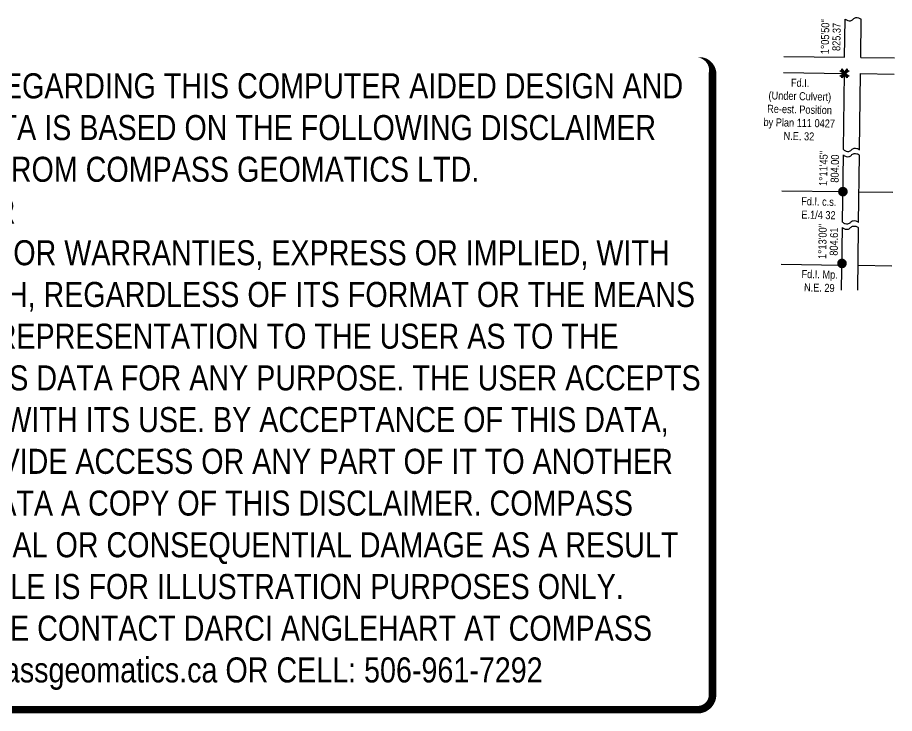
# Model space of a CAD drawing. Extents: x 374404 to 376608, y 5652092 to 5654022.
# Drawn here: x 375506 to 376601, y 5652092 to 5652961 of the extents above; entities that cross this region are included whole.
import ezdxf
from ezdxf.enums import TextEntityAlignment as Align

# ---------------------------------------------------------------- set-up
doc = ezdxf.new("R2010")
doc.units = 0
doc.header["$LTSCALE"] = 5
doc.linetypes.add('foc-QUARTERLINE', pattern=[33, 25, -3, 2, -3])
doc.layers.add('DISCLAIMER', color=7, linetype='Continuous', plot=False)
for name, color, linetype in [('L-BD', 7, 'Continuous'), ('L-MON', 1, 'Continuous'), ('L-MON-T', 1, 'Continuous'), ('L-QSEC', 8, 'foc-QUARTERLINE'), ('L-SEC', 7, 'Continuous')]:
    doc.layers.add(name, color=color, linetype=linetype)
doc.styles.add('80', font='ARIALN.TTF', dxfattribs={"height": 10})
doc.styles.add('80L', font='ARIALN.TTF', dxfattribs={"height": 10})
doc.styles.add('80LS', font='ARIALNI.TTF', dxfattribs={"height": 10})

# ---------------------------------------------------------------- blocks, each defined once
blk = doc.blocks.new('TEMP')
h = blk.add_hatch(color=255)
h.dxf.hatch_style = 1
h.paths.add_polyline_path([(0, 0.25), (-0.67, 1.15), (-0.67, 0.67), (-1.15, 0.67), (-0.25, 0), (-1.15, -0.67), (-0.67, -0.67), (-0.67, -1.15), (0, -0.25), (0.67, -1.15), (0.67, -0.67), (1.15, -0.67), (0.25, 0), (1.15, 0.67), (0.67, 0.67), (0.67, 1.15)])
h.paths.add_polyline_path([(0.57, 0.85), (0.57, 0.57), (0.85, 0.57), (0.08, 0), (0.85, -0.57), (0.57, -0.57), (0.57, -0.85), (0, -0.08), (-0.57, -0.85), (-0.57, -0.57), (-0.85, -0.57), (-0.08, 0), (-0.85, 0.57), (-0.57, 0.57), (-0.57, 0.85), (0, 0.08)], flags=16)
h = blk.add_hatch(color=1)
h.dxf.hatch_style = 1
h.paths.add_polyline_path([(0, 0.08), (-0.57, 0.85), (-0.57, 0.57), (-0.85, 0.57), (-0.08, 0), (-0.85, -0.57), (-0.57, -0.57), (-0.57, -0.85), (0, -0.08), (0.57, -0.85), (0.57, -0.57), (0.85, -0.57), (0.08, 0), (0.85, 0.57), (0.57, 0.57), (0.57, 0.85)])
at = {"color": 1}
for p, q in [((-0.08, 0), (0.08, 0)), ((0, 0.08), (0, -0.08))]:
    blk.add_line(p, q, dxfattribs=at)
at = {"color": 255, "flags": 128}
blk.add_lwpolyline([(-0.25, 0), (-1.15, 0.67), (-0.67, 0.67), (-0.67, 1.15), (0, 0.25), (0.67, 1.15), (0.67, 0.67), (1.15, 0.67), (0.25, 0), (1.15, -0.67), (0.67, -0.67), (0.67, -1.15), (0, -0.25), (-0.67, -1.15), (-0.67, -0.67), (-1.15, -0.67)], close=True, dxfattribs=at)
at = {"color": 1, "flags": 128}
blk.add_lwpolyline([(-0.08, 0), (-0.85, 0.57), (-0.57, 0.57), (-0.57, 0.85), (0, 0.08), (0.57, 0.85), (0.57, 0.57), (0.85, 0.57), (0.08, 0), (0.85, -0.57), (0.57, -0.57), (0.57, -0.85), (0, -0.08), (-0.57, -0.85), (-0.57, -0.57), (-0.85, -0.57)], close=True, dxfattribs=at)
blk = doc.blocks.new('fdia')
at = {"color": 255, "const_width": 1}
blk.add_lwpolyline([(-0.5, 0, 1), (0.5, 0, 1)], format="xyb", close=True, dxfattribs=at)
blk = doc.blocks.new('Fdiaa')
blk.add_blockref('fdia', (0, 0))
blk = doc.blocks.new('fdib')
at = {"color": 1, "const_width": 1.6}
blk.add_lwpolyline([(-0.4, 0, 1), (0.4, 0, 1)], format="xyb", close=True, dxfattribs=at)
at = {"color": 1}
blk.add_circle((0, 0), 0.8, dxfattribs=at)
blk = doc.blocks.new('Fdibb')
blk.add_blockref('fdib', (0, 0))
blk = doc.blocks.new('fdicc')
for name in ['Fdibb', 'Fdiaa']:
    blk.add_blockref(name, (0, 0))
blk = doc.blocks.new('FDI')
blk.add_blockref('fdicc', (0, 0))
blk = doc.blocks.new('Disclaimer_Legal')
at = {"layer": 'DISCLAIMER', "color": 254, "flags": 128}
blk.add_lwpolyline([(-3612.9, -1104.6, 37.5, 37.5, 0), (4096.1, -1104.6, 37.5, 37.5, 0.414214), (4171.1, -1029.6, 37.5, 37.5, 0), (4171.1, 2078.7, 37.5, 0, 0.414214), (4096.1, 2153.7, 0, 0, 0), (-3612.9, 2153.7, 0, 0, 0.414214), (-3687.9, 2078.7, 0, 0, 0), (-3687.9, -1029.6, 0, 37.5, 0.414214)], format="xyseb", close=True, dxfattribs=at)
at = {"layer": 'DISCLAIMER', "color": 254, "insert": (241.6, 533.9), "char_height": 125, "width": 7717.568, "attachment_point": 5, "style": '80'}
blk.add_mtext('NOTICE TO THE CORPORATION, PERSON &/OR PERSONS REGARDING THIS COMPUTER AIDED DESIGN AND DRAFTING (CADD) FILES. ACCEPTANCE OF THE CADD DATA IS BASED ON THE FOLLOWING DISCLAIMER WHICH COVERS ALL CADD DATA RECIEVED FROM COMPASS GEOMATICS LTD.\\P{\\fArial Narrow|b1|i0|c0|p34;DISCLAIMER}\\PCOMPASS GEOMATICS LTD. MAKES NO REPRESENTATION OR WARRANTIES, EXPRESS OR IMPLIED, WITH RESPECT TO THE REUSE OF THE DATA PROVIDED HEREWITH, REGARDLESS OF ITS FORMAT OR THE MEANS OF ITS TRANSMISSION. THERE IS NO GUARANTEE OR REPRESENTATION TO THE USER AS TO THE ACCURACY, CURRENCY, SUITABILITY OR RELIABILITY OF THIS DATA FOR ANY PURPOSE. THE USER ACCEPTS THE DATA "AS IS", AND ASSUMES ALL RISKS ASSOCIATED WITH ITS USE. BY ACCEPTANCE OF THIS DATA, THE USER AGREES NOT TO TRANSMIT THIS DATA OR PROVIDE ACCESS OR ANY PART OF IT TO ANOTHER PARTY UNLESS THE USER SHALL INCLUDE WITH THE DATA A COPY OF THIS DISCLAIMER. COMPASS GEOMATICS LTD. ASSUMES NO RESPONSIBILITY FOR ACTUAL OR CONSEQUENTIAL DAMAGE AS A RESULT OF ANY USER\'S RELIANCE ON THIS DATA. THIS CADD FILE IS FOR ILLUSTRATION PURPOSES ONLY.\\PIF YOU REQUIRE MORE ACCURATE INFORMATION, PLEASE CONTACT DARCI ANGLEHART AT COMPASS GEOMATICS LTD. VIA EMAIL: darci.anglehart@compassgeomatics.ca OR CELL: 506-961-7292', dxfattribs=at)

msp = doc.modelspace()

# ---------------------------------------------------------------- linework, layer by layer
at = {"layer": 'L-QSEC'}
for p, q in [((376460.317, 5652744.702), (376536.398, 5652743.728)), ((376556.509, 5652743.47), (376598.615, 5652742.931))]:
    msp.add_line(p, q, dxfattribs=at)
at = {"layer": 'L-SEC'}
for p, q in [((376538.547, 5652911.503), (376539.158, 5652959.21)), ((376558.658, 5652911.245), (376559.269, 5652958.953)), ((376462.466, 5652912.478), (376538.547, 5652911.503)), ((376558.658, 5652911.245), (376600.764, 5652910.706)), ((376462.208, 5652892.366), (376538.29, 5652891.392)), ((376537.07, 5652796.152), (376538.29, 5652891.392)), ((376557.181, 5652795.895), (376558.401, 5652891.134)), ((376558.401, 5652891.134), (376600.506, 5652890.595)), ((376535.91, 5652705.607), (376536.985, 5652789.506)), ((376556.021, 5652705.349), (376557.095, 5652789.231)), ((376534.823, 5652620.772), (376535.824, 5652698.918)), ((376554.934, 5652620.514), (376555.935, 5652698.66)), ((376459.143, 5652653.058), (376535.224, 5652652.083)), ((376555.335, 5652651.825), (376597.441, 5652651.286))]:
    msp.add_line(p, q, dxfattribs=at)
at = {"layer": 'L-SEC', "flags": 128}
for points in [[(376539.158, 5652959.21, 0.09819619), (376542.542, 5652957.362, 0.11502491), (376545.836, 5652957.113, 0.18910183), (376549.214, 5652959.081, -0.18910183), (376552.591, 5652961.05, -0.11502491), (376555.885, 5652960.801, -0.09819715), (376559.269, 5652958.953)], [(376536.985, 5652789.506, 0.09819619), (376540.368, 5652787.657, 0.11502491), (376543.663, 5652787.409, 0.18910183), (376547.04, 5652789.377, -0.18910183), (376550.418, 5652791.345, -0.11502491), (376553.712, 5652791.097, -0.09819619), (376557.096, 5652789.249)], [(376537.07, 5652796.152, 0.09819619), (376540.454, 5652794.304, 0.11502491), (376543.748, 5652794.055, 0.18910183), (376547.125, 5652796.024, -0.18910183), (376550.503, 5652797.992, -0.11502491), (376553.797, 5652797.744, -0.09819691), (376557.181, 5652795.895)], [(376535.91, 5652705.607, 0.09819619), (376539.294, 5652703.758, 0.11502491), (376542.588, 5652703.51, 0.18910183), (376545.965, 5652705.478, -0.18910183), (376549.343, 5652707.446, -0.11502491), (376552.637, 5652707.198, -0.09819619), (376556.021, 5652705.349)], [(376535.824, 5652698.918, 0.09819619), (376539.208, 5652697.069, 0.11502491), (376542.502, 5652696.821, 0.18910183), (376545.88, 5652698.789, -0.18910183), (376549.257, 5652700.757, -0.11502491), (376552.551, 5652700.509, -0.09819619), (376555.935, 5652698.66)]]:
    msp.add_lwpolyline(points, format="xyb", dxfattribs=at)

# ---------------------------------------------------------------- block references
at = {"xscale": 0.25, "yscale": 0.25, "zscale": 0.25}
msp.add_blockref('Disclaimer_Legal', (375330.935, 5652372.995), dxfattribs=at)
at = {"layer": 'L-MON', "xscale": 4.99828915, "yscale": 4.99828915, "zscale": 4.99828915}
for name, p in [('TEMP', (376538.29, 5652891.392)), ('FDI', (376536.398, 5652743.728)), ('FDI', (376535.25, 5652654.082))]:
    msp.add_blockref(name, p, dxfattribs=at)

# ---------------------------------------------------------------- texts
at = {"layer": 'L-BD', "style": '80L'}
for s, p in [("1°05'50''", (376514.183, 5652937.198)), ('825.37', (376528.426, 5652936.925)), ("1°11'45''", (376512.077, 5652772.753)), ('804.00', (376526.319, 5652772.481)), ('804.61', (376525.151, 5652681.269))]:
    msp.add_text(s, height=9.9966, rotation=88.9047, dxfattribs=at).set_placement(p, align=Align.MIDDLE)

# ---------------------------------------------------------------- next in the draw order: texts
at = {"layer": 'L-MON-T', "char_height": 9.99658, "attachment_point": 2, "rotation": 358.680326, "style": '80LS', "bg_fill": 3, "box_fill_scale": 1.15, "bg_fill_color": 256, "bg_fill_true_color": 256, "bg_fill_transparency": 0}
for s, insert, width in [('{\\fArial Narrow|b0|i0|c0|p34;Fd.I.\\P(Under Culvert)\\PRe-est. Position\\Pby Plan 111 0427\\PN.E. 32}', (376483.167, 5652884.642), 99.95665), ('{\\fArial Narrow|b0|i0|c0|p34;Fd.I. c.s.\\PE.1/4 32}', (376506.427, 5652736.36), 43.0457), ('{\\fArial Narrow|b0|i0|c0|p34;Fd.I. Mp.\\PN.E. 29}', (376507.484, 5652645.448), 44.31403)]:
    msp.add_mtext(s, dxfattribs=dict(at, insert=insert, width=width))

# ---------------------------------------------------------------- next in the draw order: texts
at = {"layer": 'L-BD', "style": '80L'}
msp.add_text("1°13'00''", height=9.9966, rotation=88.9047, dxfattribs=at).set_placement((376510.909, 5652681.541), align=Align.MIDDLE)

doc.saveas('drawing.dxf')
